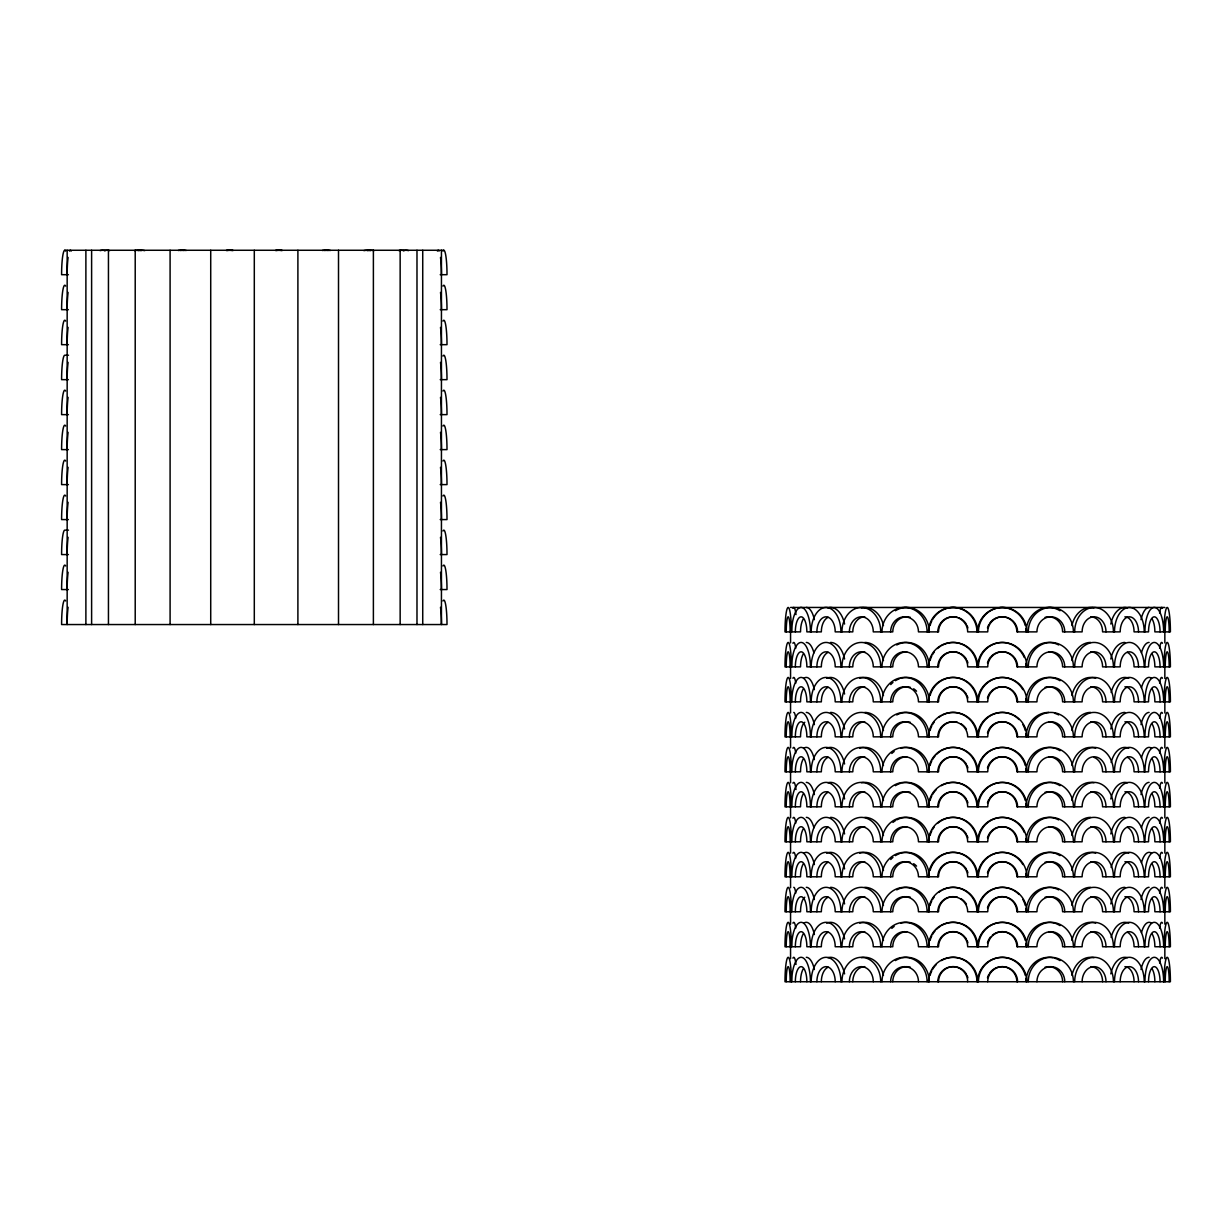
<?xml version="1.0" encoding="UTF-8"?>
<svg xmlns="http://www.w3.org/2000/svg" width="1232" height="1232" viewBox="0 0 1232 1232"><rect width="100%" height="100%" fill="white"/><g stroke="black" fill="none" stroke-linecap="round" stroke-linejoin="round"><path stroke-width="1.5" d="M64.788 250.265L443.813 250.265M68.391 274.69L61.6 274.69A24.424 3.188 90 0 1 65.619 251.097M440.224 274.69L447 274.69A24.424 3.188 -90 0 0 442.996 251.097M68.391 309.679L61.6 309.679A24.424 3.188 90 0 1 65.619 286.086M440.224 309.679L447 309.679A24.424 3.188 90 0 0 442.996 286.086M68.391 344.667L61.6 344.667A24.424 3.188 90 0 1 65.619 321.075M440.224 344.667L447 344.667A24.424 3.188 -90 0 0 442.996 321.075M68.499 355.216L64.788 355.216A24.424 3.188 -90 0 0 61.6 379.656L68.391 379.656M440.224 379.656L447 379.656A24.424 3.188 -90 0 0 442.996 356.048M68.391 414.63L61.6 414.63A24.424 3.188 -90 0 1 65.619 391.037M440.224 414.63L447 414.63A24.424 3.188 -90 0 0 442.996 391.037M68.391 449.618L61.6 449.618A24.424 3.188 90 0 1 65.619 426.026M440.224 449.618L447 449.618A24.424 3.188 -90 0 0 442.996 426.026M68.391 484.607L61.6 484.607A24.424 3.188 -90 0 1 65.619 461.014M440.224 484.607L447 484.607A24.424 3.188 -90 0 0 442.996 461.014M68.391 519.581L61.6 519.581A24.424 3.188 -90 0 1 65.619 495.988M440.224 519.581L447 519.581A24.424 3.188 -90 0 0 442.996 495.988M68.499 530.145L64.788 530.145A24.424 3.188 -90 0 0 61.6 554.569L68.391 554.569M440.224 554.569L447 554.569A24.424 3.188 -90 0 0 442.996 530.977M68.391 589.558L61.6 589.558A24.424 3.188 -90 0 1 65.619 565.965M440.224 589.558L447 589.558A24.424 3.188 -90 0 0 442.996 565.965M790.559 607.453L1164.841 607.453M1164.841 630.491L1164.841 642.935M1164.841 665.034L1164.841 678.478M1164.841 701.501L1164.841 713.02M1164.841 736.058L1164.841 747.886M1164.841 770.601L1164.841 782.874M1164.841 806.806L1164.841 817.863M1164.841 841.625L1164.841 853.129M1164.841 876.168L1164.841 887.825M1164.841 910.71L1164.841 924.154M1164.841 945.267L1164.841 958.696M790.559 630.491L790.559 642.935M790.559 665.034L790.559 678.478M790.559 701.501L790.559 713.02M790.559 736.058L790.559 747.886M790.559 770.601L790.559 782.874M790.559 806.806L790.559 817.863M790.559 841.625L790.559 853.129M790.559 876.168L790.559 887.825M790.559 910.71L790.559 924.154M790.559 945.267L790.559 958.696M441.441 250.265L441.441 624.547A24.424 3.188 -90 0 0 440.502 607.268M422.73 250.265L422.73 624.547M416.986 250.265L416.986 624.547M400.154 250.265L400.154 624.547M373.388 250.265L373.388 624.547M338.507 250.265L338.507 624.547M297.898 250.265L297.898 624.547M254.3 250.265L254.3 624.547M210.718 250.265L210.718 624.547M170.093 250.265L170.093 624.547M135.212 250.265L135.212 624.547M108.447 250.265L108.447 624.547M91.615 250.265L91.615 624.547M85.886 250.265L85.886 624.547M67.159 250.265L67.159 624.547A24.424 3.188 -90 0 1 68.099 607.268M1071.932 870.454A24.424 19.373 -90 0 1 1095.664 853.191M1074.689 876.784A24.424 19.373 -90 0 1 1094.062 852.344A24.424 19.373 -90 0 1 1113.435 876.784M1090.643 861.707A15.077 11.95 -90 0 1 1102.594 876.784L1120.181 876.784A15.077 9.178 -90 0 1 1129.344 861.707A15.077 9.178 -90 0 1 1138.522 876.784M1106.013 876.784A15.077 11.95 -90 0 0 1094.062 861.707A15.077 11.95 -90 0 0 1082.112 876.784L1062.615 876.784A15.077 13.922 -90 0 0 1045.09 862.215M1071.932 835.465A24.424 19.373 -90 0 1 1090.643 817.37M1074.689 841.795A24.424 19.373 -90 0 1 1094.062 817.37A24.424 19.373 -90 0 1 1113.435 841.795M1074.689 771.817A24.424 19.373 -90 0 1 1094.062 747.393A24.424 19.373 -90 0 1 1113.435 771.817M1106.013 771.817A15.077 11.95 -90 0 0 1094.062 756.756A15.077 11.95 -90 0 0 1082.112 771.817L1062.615 771.817A15.077 13.922 -90 0 0 1048.694 756.756M1093.739 757.264A15.077 11.95 -90 0 1 1102.594 771.817L1120.181 771.817A15.077 9.178 -90 0 1 1129.344 756.756A15.077 9.178 -90 0 1 1138.522 771.817M1071.932 765.503A24.424 19.373 -90 0 1 1095.664 748.224M1074.689 806.806A24.424 19.373 -90 0 1 1094.062 782.382A24.424 19.373 -90 0 1 1113.435 806.806M1071.932 800.492A24.424 19.373 -90 0 1 1094.016 782.751M1106.013 806.806A15.077 11.95 -90 0 0 1094.062 791.745A15.077 11.95 -90 0 0 1082.112 806.806L1062.615 806.806A15.077 13.922 -90 0 0 1045.09 792.253M1071.932 625.563A24.424 19.373 -90 0 1 1094.016 607.838M1090.643 791.745A15.077 11.95 -90 0 1 1102.594 806.806L1120.181 806.806A15.077 9.178 -90 0 1 1129.344 791.745A15.077 9.178 -90 0 1 1138.522 806.806M1106.013 841.795A15.077 11.95 -90 0 0 1094.062 826.718A15.077 11.95 -90 0 0 1082.112 841.795L1062.615 841.795A15.077 13.922 -90 0 0 1048.694 826.718M1090.643 931.685A15.077 11.95 -90 0 1 1102.594 946.746L1120.181 946.746A15.077 9.178 -90 0 1 1129.344 931.685A15.077 9.178 -90 0 1 1138.522 946.746M1071.932 975.405A24.424 19.373 -90 0 1 1094.016 957.68M1090.643 966.658A15.077 11.95 -90 0 1 1102.594 981.735M1074.689 981.735A24.424 19.373 -90 0 1 1094.062 957.31A24.424 19.373 -90 0 1 1113.435 981.735M1082.112 981.735A15.077 11.95 -90 0 1 1094.062 966.658A15.077 11.95 -90 0 1 1106.013 981.735M1090.643 826.718A15.077 11.95 -90 0 1 1102.594 841.795L1120.181 841.795A15.077 9.178 -90 0 1 1129.344 826.718A15.077 9.178 -90 0 1 1138.522 841.795M1090.643 616.816A15.077 11.95 -90 0 1 1102.594 631.877L1120.181 631.877A15.077 9.178 -90 0 1 1129.344 616.816A15.077 9.178 -90 0 1 1138.522 631.877M1106.013 631.877A15.077 11.95 -90 0 0 1094.062 616.816A15.077 11.95 -90 0 0 1082.112 631.877L1062.615 631.877A15.077 13.922 -90 0 0 1045.09 617.324M1106.013 666.866A15.077 11.95 -90 0 0 1094.062 651.805A15.077 11.95 -90 0 0 1082.112 666.866L1062.615 666.866A15.077 13.922 -90 0 0 1048.694 651.805M1074.689 666.866A24.424 19.373 -90 0 1 1094.062 642.442A24.424 19.373 -90 0 1 1113.435 666.866M1074.689 631.877A24.424 19.373 -90 0 1 1094.062 607.453A24.424 19.373 -90 0 1 1113.435 631.877M1106.013 911.757A15.077 11.95 -90 0 0 1094.062 896.696A15.077 11.95 -90 0 0 1082.112 911.757L1062.615 911.757A15.077 13.922 -90 0 0 1045.09 897.204M1071.932 660.552A24.424 19.373 -90 0 1 1090.643 642.442M1090.643 896.696A15.077 11.95 -90 0 1 1102.594 911.757L1120.181 911.757A15.077 9.178 -90 0 1 1129.344 896.696A15.077 9.178 -90 0 1 1138.522 911.757M1090.643 651.805A15.077 11.95 -90 0 1 1102.594 666.866L1120.181 666.866A15.077 9.178 -90 0 1 1129.344 651.805A15.077 9.178 -90 0 1 1138.522 666.866M1074.689 736.844A24.424 19.373 -90 0 1 1094.062 712.419A24.424 19.373 -90 0 1 1113.435 736.844M1074.689 911.757A24.424 19.373 -90 0 1 1094.062 887.333A24.424 19.373 -90 0 1 1113.435 911.757M1106.013 736.844A15.077 11.95 -90 0 0 1094.062 721.767A15.077 11.95 -90 0 0 1082.112 736.844L1062.615 736.844A15.077 13.922 -90 0 0 1048.694 721.767M1090.643 721.767A15.077 11.95 -90 0 1 1102.594 736.844L1120.181 736.844A15.077 9.178 -90 0 1 1129.344 721.767A15.077 9.178 -90 0 1 1138.522 736.844M1071.932 905.443A24.424 19.373 -90 0 1 1090.643 887.333M1071.932 730.514A24.424 19.373 -90 0 1 1090.643 712.419M1071.932 940.432A24.424 19.373 -90 0 1 1095.664 923.153M1074.689 946.746A24.424 19.373 -90 0 1 1094.062 922.321A24.424 19.373 -90 0 1 1113.435 946.746M1090.643 686.778A15.077 11.95 -90 0 1 1102.594 701.855L1120.181 701.855A15.077 9.178 -90 0 1 1129.344 686.778A15.077 9.178 -90 0 1 1138.522 701.855M1071.932 695.526A24.424 19.373 -90 0 1 1095.664 678.262M1106.013 946.746A15.077 11.95 -90 0 0 1094.062 931.685A15.077 11.95 -90 0 0 1082.112 946.746L1062.615 946.746A15.077 13.922 -90 0 0 1048.694 931.685M1074.689 701.855A24.424 19.373 -90 0 1 1094.062 677.431A24.424 19.373 -90 0 1 1113.435 701.855M1106.013 701.855A15.077 11.95 -90 0 0 1094.062 686.778A15.077 11.95 -90 0 0 1082.112 701.855L1062.615 701.855A15.077 13.922 -90 0 0 1045.09 687.302M1124.893 721.767A15.077 9.178 -90 0 1 1134.071 736.844L1148.532 736.844A15.077 5.76 -90 0 1 1154.292 721.767A15.077 5.76 -90 0 1 1160.067 736.844M1111.156 762.469A24.424 14.876 -90 0 1 1128.743 748.224M1110.817 624.039A24.424 14.876 -90 0 1 1127.48 607.838M1127.265 827.242A15.077 9.178 -90 0 1 1134.071 841.795L1148.532 841.795A15.077 5.76 -90 0 1 1154.292 826.718A15.077 5.76 -90 0 1 1160.067 841.795M1111.156 867.436A24.424 14.876 -90 0 1 1128.743 853.191M1114.483 631.877A24.424 14.876 -90 0 1 1129.344 607.453A24.424 14.876 -90 0 1 1144.22 631.877M1124.893 896.696A15.077 9.178 -90 0 1 1134.071 911.757L1148.532 911.757A15.077 5.76 -90 0 1 1154.292 896.696A15.077 5.76 -90 0 1 1160.067 911.757M1111.156 937.398A24.424 14.876 -90 0 1 1128.743 923.153M1124.893 616.816A15.077 9.178 -90 0 1 1134.071 631.877L1148.532 631.877A15.077 5.76 -90 0 1 1154.292 616.816A15.077 5.76 -90 0 1 1160.067 631.877M1110.817 973.881A24.424 14.876 -90 0 1 1127.48 957.68M1114.483 981.735A24.424 14.876 -90 0 1 1129.344 957.31A24.424 14.876 -90 0 1 1144.22 981.735M1127.265 757.264A15.077 9.178 -90 0 1 1134.071 771.817L1148.532 771.817A15.077 5.76 -90 0 1 1154.292 756.756A15.077 5.76 -90 0 1 1160.067 771.817M1110.817 798.967A24.424 14.876 -90 0 1 1127.48 782.751M1124.893 791.745A15.077 9.178 -90 0 1 1134.071 806.806L1148.532 806.806A15.077 5.76 -90 0 1 1154.292 791.745A15.077 5.76 -90 0 1 1160.067 806.806M1110.817 833.941A24.424 14.876 -90 0 1 1124.893 817.37M1124.893 861.707A15.077 9.178 -90 0 1 1134.071 876.784L1148.532 876.784A15.077 5.76 -90 0 1 1154.292 861.707A15.077 5.76 -90 0 1 1160.067 876.784M1110.817 903.918A24.424 14.876 -90 0 1 1124.893 887.333M1124.893 686.778A15.077 9.178 -90 0 1 1134.071 701.855L1148.532 701.855A15.077 5.76 -90 0 1 1154.292 686.778A15.077 5.76 -90 0 1 1160.067 701.855M1110.817 728.99A24.424 14.876 -90 0 1 1124.893 712.419M1127.265 652.313A15.077 9.178 -90 0 1 1134.071 666.866L1148.532 666.866A15.077 5.76 -90 0 1 1154.292 651.805A15.077 5.76 -90 0 1 1160.067 666.866M1111.156 692.507A24.424 14.876 -90 0 1 1128.743 678.262M1110.817 659.028A24.424 14.876 -90 0 1 1124.893 642.442M1114.483 666.866A24.424 14.876 -90 0 1 1129.344 642.442A24.424 14.876 -90 0 1 1144.22 666.866M1127.265 932.193A15.077 9.178 -90 0 1 1134.071 946.746L1148.532 946.746A15.077 5.76 -90 0 1 1154.292 931.685A15.077 5.76 -90 0 1 1160.067 946.746M1124.893 966.658A15.077 9.178 -90 0 1 1134.071 981.735M1120.181 981.735A15.077 9.178 -90 0 1 1129.344 966.658A15.077 9.178 -90 0 1 1138.522 981.735M1114.483 946.746A24.424 14.876 -90 0 1 1129.344 922.321A24.424 14.876 -90 0 1 1144.22 946.746M1114.483 911.757A24.424 14.876 -90 0 1 1129.344 887.333A24.424 14.876 -90 0 1 1144.22 911.757M1114.483 876.784A24.424 14.876 -90 0 1 1129.344 852.344A24.424 14.876 -90 0 1 1144.22 876.784M1114.483 771.817A24.424 14.876 -90 0 1 1129.344 747.393A24.424 14.876 -90 0 1 1144.22 771.817M1114.483 806.806A24.424 14.876 -90 0 1 1129.344 782.382A24.424 14.876 -90 0 1 1144.22 806.806M1114.483 841.795A24.424 14.876 -90 0 1 1129.344 817.37A24.424 14.876 -90 0 1 1144.22 841.795M1114.483 736.844A24.424 14.876 -90 0 1 1129.344 712.419A24.424 14.876 -90 0 1 1144.22 736.844M1114.483 701.855A24.424 14.876 -90 0 1 1129.344 677.431A24.424 14.876 -90 0 1 1144.22 701.855M1064.771 911.757A15.077 13.922 -90 0 0 1050.85 896.696A15.077 13.922 -90 0 0 1036.928 911.757L1016.862 911.757A15.077 14.938 -90 0 0 987.479 907.861M1028.273 911.757A24.424 22.561 -90 0 1 1050.85 887.333A24.424 22.561 -90 0 1 1073.411 911.757M1058.688 889.858A24.424 22.561 -90 0 0 1026.133 911.757A24.424 24.224 -90 0 0 1025.933 908.569M1012.627 889.858A24.424 24.224 -90 0 0 977.7 911.757A24.424 24.224 -90 0 0 942.757 889.858M1014.028 890.613A24.424 24.224 -90 0 1 1019.033 894.494M1022.883 899.545A24.424 24.224 -90 0 1 1025.301 905.443M1055.947 748.686A24.424 22.561 -90 0 1 1059.982 750.673M1054.546 748.224A24.424 22.561 -90 0 0 1026.133 771.817A24.424 24.224 -90 0 0 1025.933 768.629M1028.273 771.817A24.424 22.561 -90 0 1 1050.85 747.393A24.424 22.561 -90 0 1 1073.411 771.817M1064.771 771.817A15.077 13.922 -90 0 0 1050.85 756.756A15.077 13.922 -90 0 0 1036.928 771.817L1016.862 771.817A15.077 14.938 -90 0 0 991.344 761.16M1058.688 819.896A24.424 22.561 -90 0 0 1026.133 841.795A24.424 24.224 -90 0 0 1025.933 838.607M1028.273 841.795A24.424 22.561 -90 0 1 1050.85 817.37A24.424 22.561 -90 0 1 1073.411 841.795M1064.771 876.784A15.077 13.922 -90 0 0 1050.85 861.707A15.077 13.922 -90 0 0 1036.928 876.784L1016.862 876.784A15.077 14.938 -90 0 0 991.344 866.127M1055.947 853.653A24.424 22.561 -90 0 1 1059.982 855.624M1054.546 853.191A24.424 22.561 -90 0 0 1026.133 876.784A24.424 24.224 -90 0 0 1025.933 873.596M1028.273 876.784A24.424 22.561 -90 0 1 1050.85 852.344A24.424 22.561 -90 0 1 1073.411 876.784M1055.947 923.615A24.424 22.561 -90 0 1 1059.982 925.586M1054.546 923.153A24.424 22.561 -90 0 0 1026.133 946.746A24.424 24.224 -90 0 0 1025.933 943.558M1028.273 946.746A24.424 22.561 -90 0 1 1050.85 922.321A24.424 22.561 -90 0 1 1073.411 946.746M1028.273 666.866A24.424 22.561 -90 0 1 1050.85 642.442A24.424 22.561 -90 0 1 1073.411 666.866M1064.771 666.866A15.077 13.922 -90 0 0 1050.85 651.805A15.077 13.922 -90 0 0 1036.928 666.866L1016.862 666.866A15.077 14.938 -90 0 0 991.344 656.209M1028.273 631.877A24.424 22.561 -90 0 1 1050.85 607.453A24.424 22.561 -90 0 1 1073.411 631.877M1064.771 631.877A15.077 13.922 -90 0 0 1050.85 616.816A15.077 13.922 -90 0 0 1036.928 631.877L1016.862 631.877A15.077 14.938 -90 0 0 989.681 623.238M1053.114 607.93A24.424 22.561 -90 0 0 1026.133 631.877A24.424 24.224 -90 0 0 1025.933 628.69M1054.546 608.285A24.424 22.561 -90 0 1 1059.982 610.733M1025.301 625.563A24.424 24.224 -90 0 0 977.7 631.877A24.424 24.224 -90 0 0 932.501 619.665M1058.688 644.967A24.424 22.561 -90 0 0 1026.133 666.866A24.424 24.224 -90 0 0 1025.933 663.678M1024.285 657.518A24.424 24.224 -90 0 0 977.7 666.866A24.424 24.224 -90 0 0 941.371 645.722M1064.771 736.844A15.077 13.922 -90 0 0 1050.85 721.767A15.077 13.922 -90 0 0 1036.928 736.844L1016.862 736.844A15.077 14.938 -90 0 0 987.479 732.932M1028.273 736.844A24.424 22.561 -90 0 1 1050.85 712.419A24.424 22.561 -90 0 1 1073.411 736.844M1054.546 713.251A24.424 22.561 -90 0 1 1058.688 714.93M1048.694 712.419A24.424 22.561 -90 0 0 1026.133 736.844A24.424 24.224 -90 0 0 1025.933 733.656M1012.627 714.93A24.424 24.224 -90 0 0 977.7 736.844A24.424 24.224 -90 0 0 942.757 714.93M1014.028 715.684A24.424 24.224 -90 0 1 1019.033 719.565M1022.883 724.632A24.424 24.224 -90 0 1 1025.301 730.514M1028.273 806.806A24.424 22.561 -90 0 1 1050.85 782.382A24.424 22.561 -90 0 1 1073.411 806.806M1064.771 806.806A15.077 13.922 -90 0 0 1050.85 791.745A15.077 13.922 -90 0 0 1036.928 806.806L1016.862 806.806A15.077 14.938 -90 0 0 989.681 798.167M1025.301 940.432A24.424 24.224 -90 0 0 977.7 946.746A24.424 24.224 -90 0 0 941.371 925.586M1022.883 864.571A24.424 24.224 -90 0 0 977.7 876.784A24.424 24.224 -90 0 0 930.083 870.454M1024.285 832.447A24.424 24.224 -90 0 0 977.7 841.795A24.424 24.224 -90 0 0 937.506 823.438M1054.546 783.213A24.424 22.561 -90 0 1 1059.982 785.662M1053.114 782.859A24.424 22.561 -90 0 0 1026.133 806.806A24.424 24.224 -90 0 0 1025.933 803.618M1025.301 800.492A24.424 24.224 -90 0 0 977.7 806.806A24.424 24.224 -90 0 0 941.371 785.662M1025.301 765.503A24.424 24.224 -90 0 0 977.7 771.817A24.424 24.224 -90 0 0 941.371 750.673M1053.114 957.772A24.424 22.561 -90 0 0 1026.133 981.735A24.424 24.224 -90 0 0 1025.933 978.547M1054.546 958.142A24.424 22.561 -90 0 1 1059.982 960.575M1025.301 975.405A24.424 24.224 -90 0 0 977.7 981.735A24.424 24.224 -90 0 0 941.371 960.575M1036.928 981.735A15.077 13.922 -90 0 1 1050.85 966.658A15.077 13.922 -90 0 1 1064.771 981.735M1045.09 967.182A15.077 13.922 -90 0 1 1062.615 981.735M1028.273 981.735A24.424 22.561 -90 0 1 1050.85 957.31A24.424 22.561 -90 0 1 1073.411 981.735M1059.982 680.695A24.424 22.561 -90 0 0 1026.133 701.855A24.424 24.224 -90 0 0 1025.933 698.667M1022.883 689.643A24.424 24.224 -90 0 0 977.7 701.855A24.424 24.224 -90 0 0 930.083 695.526M1028.273 701.855A24.424 22.561 -90 0 1 1050.85 677.431A24.424 22.561 -90 0 1 1073.411 701.855M1064.771 701.855A15.077 13.922 -90 0 0 1050.85 686.778A15.077 13.922 -90 0 0 1036.928 701.855L1016.862 701.855A15.077 14.938 -90 0 0 991.344 691.198M1064.771 946.746A15.077 13.922 -90 0 0 1050.85 931.685A15.077 13.922 -90 0 0 1036.928 946.746L1016.862 946.746A15.077 14.938 -90 0 0 992.314 935.211M1064.771 841.795A15.077 13.922 -90 0 0 1050.85 826.718A15.077 13.922 -90 0 0 1036.928 841.795L1016.862 841.795A15.077 14.938 -90 0 0 991.344 831.138M1141.017 619.665A24.424 9.348 -90 0 1 1149.117 607.453M1144.944 631.877A24.424 9.348 -90 0 1 1154.292 607.453A24.424 9.348 -90 0 1 1163.639 631.877M1151.997 618.834A15.077 5.76 -90 0 1 1154.877 631.877L1170.4 631.877A24.424 3.188 -90 0 0 1167.212 607.453A24.424 3.188 -90 0 0 1164.024 631.877M1144.944 666.866A24.424 9.348 -90 0 1 1154.292 642.442A24.424 9.348 -90 0 1 1163.639 666.866M1151.997 653.822A15.077 5.76 -90 0 1 1154.877 666.866L1170.4 666.866A24.424 3.188 -90 0 0 1167.212 642.442A24.424 3.188 -90 0 0 1164.024 666.866M1141.448 652.868A24.424 9.348 -90 0 1 1149.117 642.442M1151.997 898.713A15.077 5.76 -90 0 1 1154.877 911.757L1170.4 911.757A24.424 3.188 -90 0 0 1167.212 887.333A24.424 3.188 -90 0 0 1164.024 911.757M1151.997 828.736A15.077 5.76 -90 0 1 1154.877 841.795L1170.4 841.795A24.424 3.188 -90 0 0 1167.212 817.37A24.424 3.188 -90 0 0 1164.024 841.795M1144.944 841.795A24.424 9.348 -90 0 1 1154.292 817.37A24.424 9.348 -90 0 1 1163.639 841.795M1144.944 771.817A24.424 9.348 -90 0 1 1154.292 747.393A24.424 9.348 -90 0 1 1163.639 771.817M1141.448 827.781A24.424 9.348 -90 0 1 1149.117 817.37M1151.997 758.773A15.077 5.76 -90 0 1 1154.877 771.817L1170.4 771.817A24.424 3.188 -90 0 0 1167.212 747.393A24.424 3.188 -90 0 0 1164.024 771.817M1141.448 757.819A24.424 9.348 -90 0 1 1151.535 748.224M1144.944 876.784A24.424 9.348 -90 0 1 1154.292 852.344A24.424 9.348 -90 0 1 1163.639 876.784M1144.944 946.746A24.424 9.348 -90 0 1 1154.292 922.321A24.424 9.348 -90 0 1 1163.639 946.746M1141.448 862.77A24.424 9.348 -90 0 1 1151.535 853.191M1151.997 863.724A15.077 5.76 -90 0 1 1154.877 876.784L1170.4 876.784A24.424 3.188 -90 0 0 1167.212 852.344A24.424 3.188 -90 0 0 1164.024 876.784M1144.944 911.757A24.424 9.348 -90 0 1 1154.292 887.333A24.424 9.348 -90 0 1 1163.639 911.757M1141.017 724.632A24.424 9.348 -90 0 1 1149.117 712.419M1141.448 687.841A24.424 9.348 -90 0 1 1151.535 678.262M1151.997 688.811A15.077 5.76 -90 0 1 1154.877 701.855L1170.4 701.855A24.424 3.188 -90 0 0 1167.212 677.431A24.424 3.188 -90 0 0 1164.024 701.855M1144.944 806.806A24.424 9.348 -90 0 1 1154.292 782.382A24.424 9.348 -90 0 1 1163.639 806.806M1141.017 794.594A24.424 9.348 -90 0 1 1149.117 782.382M1151.997 793.762A15.077 5.76 -90 0 1 1154.877 806.806L1170.4 806.806A24.424 3.188 -90 0 0 1167.212 782.382A24.424 3.188 -90 0 0 1164.024 806.806M1144.944 701.855A24.424 9.348 -90 0 1 1154.292 677.431A24.424 9.348 -90 0 1 1163.639 701.855M1151.997 933.702A15.077 5.76 -90 0 1 1154.877 946.746L1170.4 946.746A24.424 3.188 -90 0 0 1167.212 922.321A24.424 3.188 -90 0 0 1164.024 946.746M1148.532 981.735A15.077 5.76 -90 0 1 1154.292 966.658A15.077 5.76 -90 0 1 1160.067 981.735M1144.944 981.735A24.424 9.348 -90 0 1 1154.292 957.31A24.424 9.348 -90 0 1 1163.639 981.735M1151.997 968.675A15.077 5.76 -90 0 1 1154.877 981.735M1141.448 932.747A24.424 9.348 -90 0 1 1151.535 923.153M1141.017 969.522A24.424 9.348 -90 0 1 1149.117 957.31M1144.944 736.844A24.424 9.348 -90 0 1 1154.292 712.419A24.424 9.348 -90 0 1 1163.639 736.844M1141.017 899.545A24.424 9.348 -90 0 1 1149.117 887.333M1151.997 723.785A15.077 5.76 -90 0 1 1154.877 736.844L1170.4 736.844A24.424 3.188 -90 0 0 1167.212 712.419A24.424 3.188 -90 0 0 1164.024 736.844M987.479 697.959A15.077 14.938 -90 0 1 990.466 692.168M987.479 662.97A15.077 14.938 -90 0 1 990.466 657.18M930.083 660.552A24.424 24.224 -90 0 1 931.762 656.055M932.501 654.654A24.424 24.224 -90 0 1 934.272 652.005M937.506 648.509A24.424 24.224 -90 0 1 940.031 646.554M987.479 627.981A15.077 14.938 -90 0 1 988.973 624.347M930.083 625.563A24.424 24.224 -90 0 1 931.762 621.082M978.424 806.806A24.424 24.224 -90 0 1 1002.648 782.382A24.424 24.224 -90 0 1 1026.872 806.806M987.479 802.91A15.077 14.938 -90 0 1 988.973 799.275M1017.586 806.806A15.077 14.938 -90 0 0 1002.648 791.745A15.077 14.938 -90 0 0 987.71 806.806L967.69 806.806A15.077 14.938 -90 0 0 952.752 791.745A15.077 14.938 -90 0 0 937.814 806.806M930.083 800.492A24.424 24.224 -90 0 1 931.762 795.995M932.501 794.594A24.424 24.224 -90 0 1 936.351 789.543M978.424 946.746A24.424 24.224 -90 0 1 1002.648 922.321A24.424 24.224 -90 0 1 1026.872 946.746M1017.586 946.746A15.077 14.938 -90 0 0 1002.648 931.685A15.077 14.938 -90 0 0 987.71 946.746L967.69 946.746A15.077 14.938 -90 0 0 952.752 931.685A15.077 14.938 -90 0 0 937.814 946.746M930.083 940.432A24.424 24.224 -90 0 1 931.762 935.935M932.501 934.534A24.424 24.224 -90 0 1 935.273 930.637M936.351 929.467A24.424 24.224 -90 0 1 940.031 926.433M987.479 942.85A15.077 14.938 -90 0 1 990.466 937.059M978.424 701.855A24.424 24.224 -90 0 1 1002.648 677.431A24.424 24.224 -90 0 1 1026.872 701.855M1017.586 701.855A15.077 14.938 -90 0 0 1002.648 686.778A15.077 14.938 -90 0 0 987.71 701.855L967.69 701.855A15.077 14.938 -90 0 0 952.752 686.778A15.077 14.938 -90 0 0 937.814 701.855M1017.586 876.784A15.077 14.938 -90 0 0 1002.648 861.707A15.077 14.938 -90 0 0 987.71 876.784L967.69 876.784A15.077 14.938 -90 0 0 952.752 861.707A15.077 14.938 -90 0 0 937.814 876.784M978.424 876.784A24.424 24.224 -90 0 1 1002.648 852.344A24.424 24.224 -90 0 1 1026.872 876.784M978.424 841.795A24.424 24.224 -90 0 1 1002.648 817.37A24.424 24.224 -90 0 1 1026.872 841.795M1017.586 841.795A15.077 14.938 -90 0 0 1002.648 826.718A15.077 14.938 -90 0 0 987.71 841.795L967.69 841.795A15.077 14.938 -90 0 0 952.752 826.718A15.077 14.938 -90 0 0 937.814 841.795M987.479 872.872A15.077 14.938 -90 0 1 990.466 867.082M930.083 835.465A24.424 24.224 -90 0 1 931.762 830.984M932.501 829.583A24.424 24.224 -90 0 1 934.272 826.918M987.479 837.899A15.077 14.938 -90 0 1 990.466 832.108M1017.586 771.817A15.077 14.938 -90 0 0 1002.648 756.756A15.077 14.938 -90 0 0 987.71 771.817L967.69 771.817A15.077 14.938 -90 0 0 952.752 756.756A15.077 14.938 -90 0 0 937.814 771.817M978.424 771.817A24.424 24.224 -90 0 1 1002.648 747.393A24.424 24.224 -90 0 1 1026.872 771.817M930.083 765.503A24.424 24.224 -90 0 1 931.762 761.006M932.501 759.605A24.424 24.224 -90 0 1 935.273 755.709M936.351 754.554A24.424 24.224 -90 0 1 940.031 751.505M987.479 767.921A15.077 14.938 -90 0 1 990.466 762.131M978.424 911.757A24.424 24.224 -90 0 1 1002.648 887.333A24.424 24.224 -90 0 1 1026.872 911.757M1017.586 911.757A15.077 14.938 -90 0 0 1002.648 896.696A15.077 14.938 -90 0 0 987.71 911.757L967.69 911.757A15.077 14.938 -90 0 0 952.752 896.696A15.077 14.938 -90 0 0 937.814 911.757M978.424 666.866A24.424 24.224 -90 0 1 1002.648 642.442A24.424 24.224 -90 0 1 1026.872 666.866M1017.586 666.866A15.077 14.938 -90 0 0 1002.648 651.805A15.077 14.938 -90 0 0 987.71 666.866L967.69 666.866A15.077 14.938 -90 0 0 952.752 651.805A15.077 14.938 -90 0 0 937.814 666.866M930.083 905.443A24.424 24.224 -90 0 1 931.762 900.946M932.501 899.545A24.424 24.224 -90 0 1 934.272 896.896M938.738 892.384A24.424 24.224 -90 0 1 941.371 890.613M978.424 631.877A24.424 24.224 -90 0 1 1002.648 607.453A24.424 24.224 -90 0 1 1026.872 631.877M1017.586 631.877A15.077 14.938 -90 0 0 1002.648 616.816A15.077 14.938 -90 0 0 987.71 631.877L967.69 631.877A15.077 14.938 -90 0 0 952.752 616.816A15.077 14.938 -90 0 0 937.814 631.877M1017.586 736.844A15.077 14.938 -90 0 0 1002.648 721.767A15.077 14.938 -90 0 0 987.71 736.844L967.69 736.844A15.077 14.938 -90 0 0 952.752 721.767A15.077 14.938 -90 0 0 937.814 736.844M978.424 736.844A24.424 24.224 -90 0 1 1002.648 712.419A24.424 24.224 -90 0 1 1026.872 736.844M930.083 730.514A24.424 24.224 -90 0 1 931.762 726.033M932.501 724.632A24.424 24.224 -90 0 1 934.272 721.967M938.738 717.455A24.424 24.224 -90 0 1 941.371 715.684M930.083 975.405A24.424 24.224 -90 0 1 931.762 970.924M932.501 969.522A24.424 24.224 -90 0 1 936.351 964.456M987.71 981.735A15.077 14.938 -90 0 1 1002.648 966.658A15.077 14.938 -90 0 1 1017.586 981.735M978.424 981.735A24.424 24.224 -90 0 1 1002.648 957.31A24.424 24.224 -90 0 1 1026.872 981.735M989.681 973.095A15.077 14.938 -90 0 1 1016.862 981.735M987.479 977.838A15.077 14.938 -90 0 1 988.973 974.204M1159.589 963.024A24.424 3.188 -90 0 1 1162.469 958.142M1164.024 981.735A24.424 3.188 -90 0 1 1167.212 957.31A24.424 3.188 -90 0 1 1170.4 981.735L785 981.735A24.424 3.188 -90 0 1 788.187 957.31A24.424 3.188 -90 0 1 791.375 981.735M1165.241 736.844A15.077 1.971 -90 0 1 1167.212 721.767A15.077 1.971 -90 0 1 1169.183 736.844M1159.589 718.133A24.424 3.188 -90 0 1 1162.469 713.251M1159.589 648.155A24.424 3.188 -90 0 1 1162.469 643.273M1159.589 823.084A24.424 3.188 -90 0 1 1162.469 818.202M1165.241 631.877A15.077 1.971 -90 0 1 1167.212 616.816A15.077 1.971 -90 0 1 1169.183 631.877M1159.589 788.095A24.424 3.188 -90 0 1 1162.469 783.213M1159.589 613.182A24.424 3.188 -90 0 1 1162.469 608.285M1159.589 683.144A24.424 3.188 -90 0 1 1162.469 678.262M1159.589 753.122A24.424 3.188 -90 0 1 1162.469 748.224M1159.589 858.073A24.424 3.188 -90 0 1 1162.469 853.191M1159.589 928.035A24.424 3.188 -90 0 1 1162.469 923.153M1159.589 893.061A24.424 3.188 -90 0 1 1162.469 888.164M1165.241 666.866A15.077 1.971 -90 0 1 1167.212 651.805A15.077 1.971 -90 0 1 1169.183 666.866M1165.241 701.855A15.077 1.971 -90 0 1 1167.212 686.778A15.077 1.971 -90 0 1 1169.183 701.855M1165.241 806.806A15.077 1.971 -90 0 1 1167.212 791.745A15.077 1.971 -90 0 1 1169.183 806.806M1165.241 946.746A15.077 1.971 -90 0 1 1167.212 931.685A15.077 1.971 -90 0 1 1169.183 946.746M1165.241 876.784A15.077 1.971 -90 0 1 1167.212 861.707A15.077 1.971 -90 0 1 1169.183 876.784M1165.241 841.795A15.077 1.971 -90 0 1 1167.212 826.718A15.077 1.971 -90 0 1 1169.183 841.795M1165.241 771.817A15.077 1.971 -90 0 1 1167.212 756.756A15.077 1.971 -90 0 1 1169.183 771.817M1165.241 911.757A15.077 1.971 -90 0 1 1167.212 896.696A15.077 1.971 -90 0 1 1169.183 911.757M1165.241 981.735A15.077 1.971 -90 0 1 1167.212 966.658A15.077 1.971 -90 0 1 1169.183 981.735M928.528 771.817A24.424 24.224 -90 0 1 952.752 747.393A24.424 24.224 -90 0 1 976.961 771.817M964.04 761.16A15.077 14.938 -90 0 0 938.538 771.817L918.471 771.817A15.077 13.922 -90 0 0 904.55 756.756A15.077 13.922 -90 0 0 890.628 771.817M964.918 762.131A15.077 14.938 -90 0 1 966.427 764.287M967.012 765.457A15.077 14.938 -90 0 1 967.905 767.921M900.854 748.224A24.424 22.561 -90 0 1 929.267 771.817M891.814 753.46A24.424 22.561 -90 0 1 894.17 751.505M928.528 806.806A24.424 24.224 -90 0 1 952.752 782.382A24.424 24.224 -90 0 1 976.961 806.806M938.538 981.735A15.077 14.938 -90 0 1 966.427 974.204M967.012 975.359A15.077 14.938 -90 0 1 967.905 977.838M902.286 782.859A24.424 22.561 -90 0 1 929.267 806.806M895.418 785.662A24.424 22.561 -90 0 1 900.854 783.213M928.528 981.735A24.424 24.224 -90 0 1 952.752 957.31A24.424 24.224 -90 0 1 976.961 981.735M937.814 981.735A15.077 14.938 -90 0 1 952.752 966.658A15.077 14.938 -90 0 1 967.69 981.735M902.286 957.772A24.424 22.561 -90 0 1 929.267 981.735M895.418 960.575A24.424 22.561 -90 0 1 900.854 958.142M928.528 841.795A24.424 24.224 -90 0 1 952.752 817.37A24.424 24.224 -90 0 1 976.961 841.795M959.805 828.135A15.077 14.938 -90 0 0 938.538 841.795L918.471 841.795A15.077 13.922 -90 0 0 904.55 826.718A15.077 13.922 -90 0 0 890.628 841.795M960.945 828.736A15.077 14.938 -90 0 1 966.427 834.264M967.012 835.419A15.077 14.938 -90 0 1 967.905 837.899M896.711 819.896A24.424 22.561 -90 0 1 929.267 841.795M892.954 822.422A24.424 22.561 -90 0 1 895.418 820.635M966.427 799.275A15.077 14.938 -90 0 0 938.538 806.806L918.471 806.806A15.077 13.922 -90 0 0 904.55 791.745A15.077 13.922 -90 0 0 890.628 806.806M967.012 800.43A15.077 14.938 -90 0 1 967.905 802.91M964.04 936.089A15.077 14.938 -90 0 0 938.538 946.746L918.471 946.746A15.077 13.922 -90 0 0 904.55 931.685A15.077 13.922 -90 0 0 890.628 946.746M964.918 937.059A15.077 14.938 -90 0 1 966.427 939.215M967.012 940.37A15.077 14.938 -90 0 1 967.905 942.85M900.854 923.153A24.424 22.561 -90 0 1 929.267 946.746M891.814 928.389A24.424 22.561 -90 0 1 894.17 926.433M960.945 723.785A15.077 14.938 -90 0 1 966.427 729.298M957.341 722.275A15.077 14.938 -90 0 0 938.538 736.844L918.471 736.844A15.077 13.922 -90 0 0 904.55 721.767A15.077 13.922 -90 0 0 890.628 736.844M964.04 691.198A15.077 14.938 -90 0 0 938.538 701.855L918.471 701.855A15.077 13.922 -90 0 0 904.55 686.778A15.077 13.922 -90 0 0 890.628 701.855M964.918 692.168A15.077 14.938 -90 0 1 966.427 694.324M967.012 695.479A15.077 14.938 -90 0 1 967.905 697.959M900.854 678.262A24.424 22.561 -90 0 1 929.267 701.855M890.736 684.576A24.424 22.561 -90 0 1 892.954 682.482M895.418 680.695A24.424 22.561 -90 0 1 899.452 678.724M896.711 644.967A24.424 22.561 -90 0 1 929.267 666.866M959.805 653.206A15.077 14.938 -90 0 0 938.538 666.866L918.471 666.866A15.077 13.922 -90 0 0 904.55 651.805A15.077 13.922 -90 0 0 890.628 666.866M960.945 653.822A15.077 14.938 -90 0 1 966.427 659.336M967.012 660.491A15.077 14.938 -90 0 1 967.905 662.97M958.588 617.725A15.077 14.938 -90 0 1 966.427 624.347M967.012 625.517A15.077 14.938 -90 0 1 967.905 627.981M957.341 617.324A15.077 14.938 -90 0 0 938.538 631.877L918.471 631.877A15.077 13.922 -90 0 0 904.55 616.816A15.077 13.922 -90 0 0 890.628 631.877M902.286 607.93A24.424 22.561 -90 0 1 929.267 631.877M895.418 610.733A24.424 22.561 -90 0 1 900.854 608.285M928.528 946.746A24.424 24.224 -90 0 1 952.752 922.321A24.424 24.224 -90 0 1 976.961 946.746M928.528 701.855A24.424 24.224 -90 0 1 952.752 677.431A24.424 24.224 -90 0 1 976.961 701.855M928.528 876.784A24.424 24.224 -90 0 1 952.752 852.344A24.424 24.224 -90 0 1 976.961 876.784M964.04 866.127A15.077 14.938 -90 0 0 938.538 876.784L918.471 876.784A15.077 13.922 -90 0 0 904.55 861.707A15.077 13.922 -90 0 0 890.628 876.784M964.918 867.082A15.077 14.938 -90 0 1 966.427 869.238M967.012 870.408A15.077 14.938 -90 0 1 967.905 872.872M900.854 853.191A24.424 22.561 -90 0 1 929.267 876.784M890.736 859.505A24.424 22.561 -90 0 1 892.954 857.395M895.418 855.624A24.424 22.561 -90 0 1 899.452 853.653M928.528 911.757A24.424 24.224 -90 0 1 952.752 887.333A24.424 24.224 -90 0 1 976.961 911.757M928.528 666.866A24.424 24.224 -90 0 1 952.752 642.442A24.424 24.224 -90 0 1 976.961 666.866M960.945 898.713A15.077 14.938 -90 0 1 966.427 904.226M957.341 897.204A15.077 14.938 -90 0 0 938.538 911.757L918.471 911.757A15.077 13.922 -90 0 0 904.55 896.696A15.077 13.922 -90 0 0 890.628 911.757M896.711 889.858A24.424 22.561 -90 0 1 929.267 911.757M928.528 631.877A24.424 24.224 -90 0 1 952.752 607.453A24.424 24.224 -90 0 1 976.961 631.877M928.528 736.844A24.424 24.224 -90 0 1 952.752 712.419A24.424 24.224 -90 0 1 976.961 736.844M896.711 714.93A24.424 22.561 -90 0 1 929.267 736.844M881.989 736.844A24.424 22.561 -90 0 1 904.55 712.419A24.424 22.561 -90 0 1 927.111 736.844M910.294 722.275A15.077 13.922 -90 0 0 892.769 736.844L873.288 736.844A15.077 11.95 -90 0 0 861.337 721.767A15.077 11.95 -90 0 0 849.372 736.844M881.989 771.817A24.424 22.561 -90 0 1 904.55 747.393A24.424 22.561 -90 0 1 927.111 771.817M906.69 756.756A15.077 13.922 -90 0 0 892.769 771.817L873.288 771.817A15.077 11.95 -90 0 0 861.337 756.756A15.077 11.95 -90 0 0 849.372 771.817M881.989 806.806A24.424 22.561 -90 0 1 904.55 782.382A24.424 22.561 -90 0 1 927.111 806.806M881.989 841.795A24.424 22.561 -90 0 1 904.55 817.37A24.424 22.561 -90 0 1 927.111 841.795M910.294 792.253A15.077 13.922 -90 0 0 892.769 806.806L873.288 806.806A15.077 11.95 -90 0 0 861.337 791.745A15.077 11.95 -90 0 0 849.372 806.806M881.989 981.735A24.424 22.561 -90 0 1 904.55 957.31A24.424 22.561 -90 0 1 927.111 981.735M890.628 981.735A15.077 13.922 -90 0 1 904.55 966.658A15.077 13.922 -90 0 1 918.471 981.735M892.769 981.735A15.077 13.922 -90 0 1 910.294 967.182M906.69 931.685A15.077 13.922 -90 0 0 892.769 946.746L873.288 946.746A15.077 11.95 -90 0 0 861.337 931.685A15.077 11.95 -90 0 0 849.372 946.746M906.69 826.718A15.077 13.922 -90 0 0 892.769 841.795L873.288 841.795A15.077 11.95 -90 0 0 861.337 826.718A15.077 11.95 -90 0 0 849.372 841.795M881.989 876.784A24.424 22.561 -90 0 1 904.55 852.344A24.424 22.561 -90 0 1 927.111 876.784M910.294 862.215A15.077 13.922 -90 0 0 892.769 876.784L873.288 876.784A15.077 11.95 -90 0 0 861.337 861.707A15.077 11.95 -90 0 0 849.372 876.784M913.651 863.724A15.077 13.922 -90 0 1 916.546 866.127M910.294 897.204A15.077 13.922 -90 0 0 892.769 911.757L873.288 911.757A15.077 11.95 -90 0 0 861.337 896.696A15.077 11.95 -90 0 0 849.372 911.757M881.989 911.757A24.424 22.561 -90 0 1 904.55 887.333A24.424 22.561 -90 0 1 927.111 911.757M881.989 946.746A24.424 22.561 -90 0 1 904.55 922.321A24.424 22.561 -90 0 1 927.111 946.746M881.989 631.877A24.424 22.561 -90 0 1 904.55 607.453A24.424 22.561 -90 0 1 927.111 631.877M910.294 617.324A15.077 13.922 -90 0 0 892.769 631.877L873.288 631.877A15.077 11.95 -90 0 0 861.337 616.816A15.077 11.95 -90 0 0 849.372 631.877M913.651 688.811A15.077 13.922 -90 0 1 916.546 691.198M910.294 687.302A15.077 13.922 -90 0 0 892.769 701.855L873.288 701.855A15.077 11.95 -90 0 0 861.337 686.778A15.077 11.95 -90 0 0 849.372 701.855M906.69 651.805A15.077 13.922 -90 0 0 892.769 666.866L873.288 666.866A15.077 11.95 -90 0 0 861.337 651.805A15.077 11.95 -90 0 0 849.372 666.866M881.989 666.866A24.424 22.561 -90 0 1 904.55 642.442A24.424 22.561 -90 0 1 927.111 666.866M881.989 701.855A24.424 22.561 -90 0 1 904.55 677.431A24.424 22.561 -90 0 1 927.111 701.855M864.756 686.778A15.077 11.95 -90 0 0 852.79 701.855L835.219 701.855A15.077 9.178 -90 0 0 826.056 686.778A15.077 9.178 -90 0 0 816.878 701.855M859.736 678.262A24.424 19.373 -90 0 1 883.467 695.526M864.756 712.419A24.424 19.373 -90 0 1 883.467 730.514M864.756 721.767A15.077 11.95 -90 0 0 852.79 736.844L835.219 736.844A15.077 9.178 -90 0 0 826.056 721.767A15.077 9.178 -90 0 0 816.878 736.844M841.949 911.757A24.424 19.373 -90 0 1 861.337 887.333A24.424 19.373 -90 0 1 880.711 911.757M859.736 923.153A24.424 19.373 -90 0 1 883.467 940.432M841.949 946.746A24.424 19.373 -90 0 1 861.337 922.321A24.424 19.373 -90 0 1 880.711 946.746M841.949 876.784A24.424 19.373 -90 0 1 861.337 852.344A24.424 19.373 -90 0 1 880.711 876.784M859.736 853.191A24.424 19.373 -90 0 1 883.467 870.454M864.756 861.707A15.077 11.95 -90 0 0 852.79 876.784L835.219 876.784A15.077 9.178 -90 0 0 826.056 861.707A15.077 9.178 -90 0 0 816.878 876.784M841.949 666.866A24.424 19.373 -90 0 1 861.337 642.442A24.424 19.373 -90 0 1 880.711 666.866M864.756 896.696A15.077 11.95 -90 0 0 852.79 911.757L835.219 911.757A15.077 9.178 -90 0 0 826.056 896.696A15.077 9.178 -90 0 0 816.878 911.757M841.949 631.877A24.424 19.373 -90 0 1 861.337 607.453A24.424 19.373 -90 0 1 880.711 631.877M861.384 607.838A24.424 19.373 -90 0 1 883.467 625.563M864.756 616.816A15.077 11.95 -90 0 0 852.79 631.877L835.219 631.877A15.077 9.178 -90 0 0 826.056 616.816A15.077 9.178 -90 0 0 816.878 631.877M864.756 642.442A24.424 19.373 90 0 1 883.467 660.552M864.756 651.805A15.077 11.95 -90 0 0 852.79 666.866L835.219 666.866A15.077 9.178 -90 0 0 826.056 651.805A15.077 9.178 -90 0 0 816.878 666.866M864.756 887.333A24.424 19.373 -90 0 1 883.467 905.443M841.949 736.844A24.424 19.373 -90 0 1 861.337 712.419A24.424 19.373 -90 0 1 880.711 736.844M841.949 806.806A24.424 19.373 -90 0 1 861.337 782.382A24.424 19.373 -90 0 1 880.711 806.806M864.756 931.685A15.077 11.95 -90 0 0 852.79 946.746L835.219 946.746A15.077 9.178 -90 0 0 826.056 931.685A15.077 9.178 -90 0 0 816.878 946.746M861.384 782.751A24.424 19.373 -90 0 1 883.467 800.492M864.756 817.37A24.424 19.373 -90 0 1 883.467 835.465M864.756 826.718A15.077 11.95 -90 0 0 852.79 841.795L835.219 841.795A15.077 9.178 -90 0 0 826.056 826.718A15.077 9.178 -90 0 0 816.878 841.795M864.756 791.745A15.077 11.95 -90 0 0 852.79 806.806L835.219 806.806A15.077 9.178 -90 0 0 826.056 791.745A15.077 9.178 -90 0 0 816.878 806.806M864.756 756.756A15.077 11.95 -90 0 0 852.79 771.817L835.219 771.817A15.077 9.178 -90 0 0 826.056 756.756A15.077 9.178 -90 0 0 816.878 771.817M859.736 748.224A24.424 19.373 -90 0 1 883.467 765.503M849.372 981.735A15.077 11.95 -90 0 1 861.337 966.658A15.077 11.95 -90 0 1 873.288 981.735M841.949 981.735A24.424 19.373 -90 0 1 861.337 957.31A24.424 19.373 -90 0 1 880.711 981.735M852.79 981.735A15.077 11.95 -90 0 1 864.756 966.658M861.384 957.68A24.424 19.373 -90 0 1 883.467 975.405M841.949 701.855A24.424 19.373 -90 0 1 861.337 677.431A24.424 19.373 -90 0 1 880.711 701.855M841.949 841.795A24.424 19.373 -90 0 1 861.337 817.37A24.424 19.373 -90 0 1 880.711 841.795M841.949 771.817A24.424 19.373 -90 0 1 861.337 747.393A24.424 19.373 -90 0 1 880.711 771.817M830.507 712.419A24.424 14.876 -90 0 1 844.582 728.99M828.135 722.275A15.077 9.178 -90 0 0 821.328 736.844L806.868 736.844A15.077 5.76 -90 0 0 801.093 721.767A15.077 5.76 -90 0 0 795.333 736.844M828.135 687.302A15.077 9.178 -90 0 0 821.328 701.855L806.868 701.855A15.077 5.76 -90 0 0 801.093 686.778A15.077 5.76 -90 0 0 795.333 701.855M826.657 678.262A24.424 14.876 -90 0 1 844.582 694.016M828.135 652.313A15.077 9.178 -90 0 0 821.328 666.866L806.868 666.866A15.077 5.76 -90 0 0 801.093 651.805A15.077 5.76 -90 0 0 795.333 666.866M830.507 642.442A24.424 14.876 -90 0 1 844.582 659.028M844.582 624.039A24.424 14.876 -90 0 0 830.507 607.453A24.424 14.876 90 0 0 827.919 607.838M828.135 617.324A15.077 9.178 90 0 0 821.328 631.877L806.868 631.877A15.077 5.76 -90 0 0 801.093 616.816A15.077 5.76 -90 0 0 795.333 631.877M827.919 782.751A24.424 14.876 -90 0 1 844.582 798.967M811.18 806.806A24.424 14.876 -90 0 1 826.056 782.382A24.424 14.876 -90 0 1 840.917 806.806M828.135 792.253A15.077 9.178 -90 0 0 821.328 806.806L806.868 806.806A15.077 5.76 -90 0 0 801.093 791.745A15.077 5.76 -90 0 0 795.333 806.806M811.18 946.746A24.424 14.876 -90 0 1 826.056 922.321A24.424 14.876 -90 0 1 840.917 946.746M828.135 932.193A15.077 9.178 -90 0 0 821.328 946.746L806.868 946.746A15.077 5.76 -90 0 0 801.093 931.685A15.077 5.76 -90 0 0 795.333 946.746M811.18 701.855A24.424 14.876 -90 0 1 826.056 677.431A24.424 14.876 -90 0 1 840.917 701.855M826.657 853.191A24.424 14.876 -90 0 1 844.582 868.93M828.135 897.204A15.077 9.178 -90 0 0 821.328 911.757L806.868 911.757A15.077 5.76 -90 0 0 801.093 896.696A15.077 5.76 -90 0 0 795.333 911.757M828.135 862.215A15.077 9.178 -90 0 0 821.328 876.784L806.868 876.784A15.077 5.76 -90 0 0 801.093 861.707A15.077 5.76 -90 0 0 795.333 876.784M830.507 817.37A24.424 14.876 -90 0 1 844.582 833.941M828.135 827.242A15.077 9.178 -90 0 0 821.328 841.795L806.868 841.795A15.077 5.76 -90 0 0 801.093 826.718A15.077 5.76 -90 0 0 795.333 841.795M828.135 757.264A15.077 9.178 -90 0 0 821.328 771.817L806.868 771.817A15.077 5.76 -90 0 0 801.093 756.756A15.077 5.76 -90 0 0 795.333 771.817M826.657 748.224A24.424 14.876 -90 0 1 844.582 763.979M816.878 981.735A15.077 9.178 -90 0 1 826.056 966.658A15.077 9.178 -90 0 1 835.219 981.735M811.18 981.735A24.424 14.876 -90 0 1 826.056 957.31A24.424 14.876 -90 0 1 840.917 981.735M821.328 981.735A15.077 9.178 -90 0 1 828.135 967.182M827.919 957.68A24.424 14.876 -90 0 1 844.582 973.881M826.657 923.153A24.424 14.876 -90 0 1 844.582 938.907M811.18 876.784A24.424 14.876 -90 0 1 826.056 852.344A24.424 14.876 -90 0 1 840.917 876.784M811.18 841.795A24.424 14.876 -90 0 1 826.056 817.37A24.424 14.876 -90 0 1 840.917 841.795M811.18 771.817A24.424 14.876 -90 0 1 826.056 747.393A24.424 14.876 -90 0 1 840.917 771.817M811.18 911.757A24.424 14.876 -90 0 1 826.056 887.333A24.424 14.876 -90 0 1 840.917 911.757M811.18 666.866A24.424 14.876 -90 0 1 826.056 642.442A24.424 14.876 -90 0 1 840.917 666.866M811.18 631.877A24.424 14.876 -90 0 1 826.056 607.453A24.424 14.876 -90 0 1 840.917 631.877M830.507 887.333A24.424 14.876 -90 0 1 844.582 903.918M811.18 736.844A24.424 14.876 -90 0 1 826.056 712.419A24.424 14.876 -90 0 1 840.917 736.844M803.403 828.736A15.077 5.76 -90 0 0 800.523 841.795L785 841.795A24.424 3.188 -90 0 1 788.187 817.37A24.424 3.188 -90 0 1 791.375 841.795M803.865 748.224A24.424 9.348 90 0 1 814.383 759.605M791.745 771.817A24.424 9.348 -90 0 1 801.093 747.393A24.424 9.348 -90 0 1 810.44 771.817M791.745 806.806A24.424 9.348 -90 0 1 801.093 782.382A24.424 9.348 -90 0 1 810.44 806.806M791.745 981.735A24.424 9.348 -90 0 1 801.093 957.31A24.424 9.348 -90 0 1 810.44 981.735M795.333 981.735A15.077 5.76 -90 0 1 801.093 966.658A15.077 5.76 -90 0 1 806.868 981.735M800.523 981.735A15.077 5.76 -90 0 1 803.403 968.675M806.282 782.382A24.424 9.348 -90 0 1 814.383 794.594M803.403 793.762A15.077 5.76 -90 0 0 800.523 806.806L785 806.806A24.424 3.188 90 0 1 788.187 782.382A24.424 3.188 90 0 1 791.375 806.806M806.282 607.453A24.424 9.348 -90 0 1 814.383 619.665M791.745 841.795A24.424 9.348 -90 0 1 801.093 817.37A24.424 9.348 -90 0 1 810.44 841.795M806.282 817.37A24.424 9.348 -90 0 1 813.936 827.781M803.403 933.702A15.077 5.76 -90 0 0 800.523 946.746L785 946.746A24.424 3.188 90 0 1 788.187 922.321A24.424 3.188 90 0 1 791.375 946.746M806.282 957.31A24.424 9.348 -90 0 1 814.383 969.522M803.403 863.724A15.077 5.76 -90 0 0 800.523 876.784L785 876.784A24.424 3.188 -90 0 1 788.187 852.344A24.424 3.188 -90 0 1 791.375 876.784M803.865 853.191A24.424 9.348 -90 0 1 814.383 864.571M791.745 876.784A24.424 9.348 90 0 1 801.093 852.344A24.424 9.348 90 0 1 810.44 876.784M791.745 911.757A24.424 9.348 -90 0 1 801.093 887.333A24.424 9.348 -90 0 1 810.44 911.757M791.745 946.746A24.424 9.348 -90 0 1 801.093 922.321A24.424 9.348 -90 0 1 810.44 946.746M806.282 887.333A24.424 9.348 -90 0 1 814.383 899.545M804.789 897.204A15.077 5.76 -90 0 0 800.523 911.757L785 911.757A24.424 3.188 -90 0 1 788.187 887.333A24.424 3.188 -90 0 1 791.375 911.757M803.865 923.153A24.424 9.348 -90 0 1 814.383 934.534M803.403 653.822A15.077 5.76 -90 0 0 800.523 666.866L785 666.866A24.424 3.188 -90 0 1 788.187 642.442A24.424 3.188 -90 0 1 791.375 666.866M803.865 678.262A24.424 9.348 -90 0 1 814.383 689.643M791.745 631.877A24.424 9.348 -90 0 1 801.093 607.453A24.424 9.348 -90 0 1 810.44 631.877M803.403 618.834A15.077 5.76 -90 0 0 800.523 631.877L785 631.877A24.424 3.188 -90 0 1 788.187 607.453A24.424 3.188 -90 0 1 791.375 631.877M806.282 642.442A24.424 9.348 -90 0 1 813.936 652.868M804.789 722.275A15.077 5.76 -90 0 0 800.523 736.844L785 736.844A24.424 3.188 -90 0 1 788.187 712.419A24.424 3.188 -90 0 1 791.375 736.844M803.403 688.811A15.077 5.76 -90 0 0 800.523 701.855L785 701.855A24.424 3.188 -90 0 1 788.187 677.431A24.424 3.188 -90 0 1 791.375 701.855M806.282 712.419A24.424 9.348 -90 0 1 814.383 724.632M803.403 758.773A15.077 5.76 -90 0 0 800.523 771.817L785 771.817A24.424 3.188 -90 0 1 788.187 747.393A24.424 3.188 -90 0 1 791.375 771.817M791.745 666.866A24.424 9.348 -90 0 1 801.093 642.442A24.424 9.348 -90 0 1 810.44 666.866M791.745 701.855A24.424 9.348 90 0 1 801.093 677.431A24.424 9.348 90 0 1 810.44 701.855M791.745 736.844A24.424 9.348 -90 0 1 801.093 712.419A24.424 9.348 -90 0 1 810.44 736.844M786.216 771.817A15.077 1.971 -90 0 1 788.187 756.756A15.077 1.971 -90 0 1 790.143 771.817M792.931 748.224A24.424 3.188 -90 0 1 795.795 753.122M792.931 783.213A24.424 3.188 -90 0 1 796.011 789.543M792.931 608.285A24.424 3.188 -90 0 1 796.011 614.614M786.216 806.806A15.077 1.971 -90 0 1 788.187 791.745A15.077 1.971 -90 0 1 790.143 806.806M792.931 818.202A24.424 3.188 -90 0 1 795.795 823.084M786.216 841.795A15.077 1.971 -90 0 1 788.187 826.718A15.077 1.971 -90 0 1 790.143 841.795M792.931 958.142A24.424 3.188 -90 0 1 796.011 964.456M786.216 981.735A15.077 1.971 -90 0 1 788.187 966.658A15.077 1.971 -90 0 1 790.143 981.735M786.216 876.784A15.077 1.971 -90 0 1 788.187 861.707A15.077 1.971 -90 0 1 790.143 876.784M792.931 853.191A24.424 3.188 -90 0 1 795.795 858.073M786.216 911.757A15.077 1.971 -90 0 1 788.187 896.696A15.077 1.971 -90 0 1 790.143 911.757M793.747 887.333A24.424 3.188 90 0 1 795.795 893.061M786.216 946.746A15.077 1.971 -90 0 1 788.187 931.685A15.077 1.971 -90 0 1 790.143 946.746M792.931 923.153A24.424 3.188 -90 0 1 795.795 928.035M786.216 631.877A15.077 1.971 -90 0 1 788.187 616.816A15.077 1.971 -90 0 1 790.143 631.877M792.931 643.273A24.424 3.188 -90 0 1 795.795 648.155M792.931 678.262A24.424 3.188 -90 0 1 795.795 683.144M793.747 712.419A24.424 3.188 -90 0 1 795.795 718.133M786.216 666.866A15.077 1.971 -90 0 1 788.187 651.805A15.077 1.971 -90 0 1 790.143 666.866M786.216 701.855A15.077 1.971 -90 0 1 788.187 686.778A15.077 1.971 -90 0 1 790.143 701.855M786.216 736.844A15.077 1.971 -90 0 1 788.187 721.767A15.077 1.971 -90 0 1 790.143 736.844M440.502 362.377A24.424 3.188 -90 0 1 441.441 379.656M440.502 327.389A24.424 3.188 -90 0 1 441.441 344.667M440.502 292.415A24.424 3.188 -90 0 1 441.441 309.679M437.422 251.097A24.424 3.188 -90 0 1 439.069 251.097M440.502 257.426A24.424 3.188 -90 0 1 441.441 274.69M440.502 432.34A24.424 3.188 -90 0 1 441.441 449.618M440.502 572.279A24.424 3.188 -90 0 1 441.441 589.558M440.502 502.317A24.424 3.188 -90 0 1 441.441 519.581M440.502 467.328A24.424 3.188 -90 0 1 441.441 484.607M440.502 397.366A24.424 3.188 -90 0 1 441.441 414.63M440.502 537.306A24.424 3.188 -90 0 1 441.441 554.569M442.996 600.954A24.424 3.188 -90 0 1 447 624.547L61.6 624.547A24.424 3.188 -90 0 1 65.619 600.954M398.906 250.635A24.424 14.876 90 0 1 401.493 250.265A24.424 14.876 -90 0 1 404.081 250.635M403.372 250.635A24.424 14.876 -90 0 1 408.531 250.635M363.887 250.635A24.424 19.373 -90 0 1 370.616 250.635M367.29 250.635A24.424 19.373 -90 0 1 374.035 250.635M322.353 250.481A24.424 22.561 -90 0 1 328.251 250.481M324.509 250.481A24.424 22.561 -90 0 1 330.392 250.481M275.352 250.481A24.424 24.224 -90 0 1 281.681 250.481M276.091 250.481A24.424 24.224 -90 0 1 282.421 250.481M226.919 250.481A24.424 24.224 -90 0 1 233.248 250.481M226.195 250.481A24.424 24.224 -90 0 1 232.509 250.481M180.349 250.481A24.424 22.561 -90 0 1 186.248 250.481M184.092 250.481A24.424 22.561 90 0 0 181.15 250.265A24.424 22.561 -90 0 0 178.209 250.481M137.984 250.635A24.424 19.373 -90 0 1 141.357 250.265A24.424 19.373 90 0 1 144.729 250.635M141.31 250.635A24.424 19.373 -90 0 0 137.938 250.265A24.424 19.373 90 0 0 134.565 250.635M104.52 250.635A24.424 14.876 90 0 1 107.107 250.265A24.424 14.876 -90 0 1 109.694 250.635M105.244 250.635A24.424 14.876 90 0 0 102.656 250.265A24.424 14.876 -90 0 0 100.069 250.635M67.159 379.656A24.424 3.188 90 0 1 68.099 362.377M67.159 414.63A24.424 3.188 -90 0 1 68.099 397.366M67.159 344.667A24.424 3.188 90 0 1 68.099 327.389M67.159 309.679A24.424 3.188 90 0 1 68.099 292.415M67.159 274.69A24.424 3.188 90 0 1 68.099 257.426M69.531 251.097A24.424 3.188 90 0 1 71.179 251.097M67.159 449.618A24.424 3.188 -90 0 1 68.099 432.34M67.159 589.558A24.424 3.188 -90 0 1 68.099 572.279M67.159 484.607A24.424 3.188 -90 0 1 68.099 467.328M67.159 519.581A24.424 3.188 -90 0 1 68.099 502.317M67.159 554.569A24.424 3.188 -90 0 1 68.099 537.306"/></g></svg>
